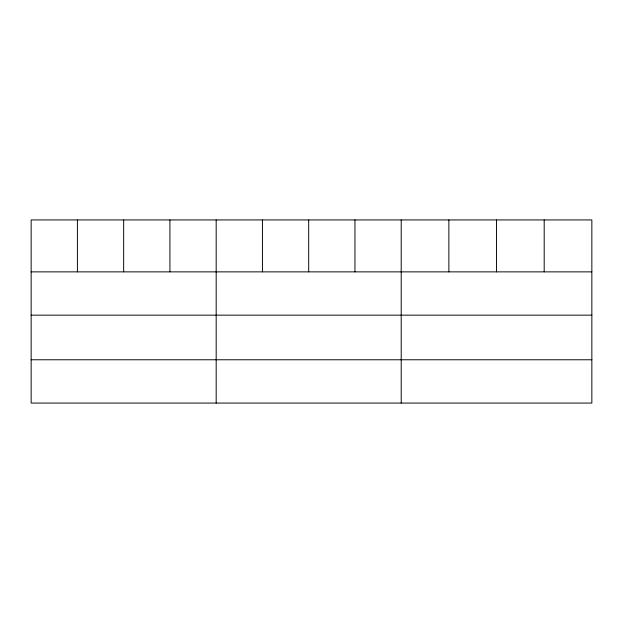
<?xml version="1.0" encoding="UTF-8"?>
<svg xmlns="http://www.w3.org/2000/svg" width="623" height="623" viewBox="0 0 623 623"><rect width="100%" height="100%" fill="white"/><g stroke="black" fill="none" stroke-linecap="round" stroke-linejoin="round"><path stroke-width="0.93" d="M591.85 315.16L591.85 219.935L31.15 219.935L31.15 403.065L591.85 403.065L591.85 315.16L31.15 315.16M31.15 271.869L591.85 271.869M31.15 359.767L591.85 359.767M544.191 219.935L544.191 271.869M496.531 219.935L496.531 271.869M448.872 219.935L448.872 271.869M401.212 219.935L401.212 403.065M354.954 219.935L354.954 271.869M308.697 219.935L308.697 271.869M262.439 219.935L262.439 271.869M216.181 219.935L216.181 403.065M169.923 219.935L169.923 271.869M123.666 219.935L123.666 271.869M77.408 219.935L77.408 271.869"/></g></svg>
